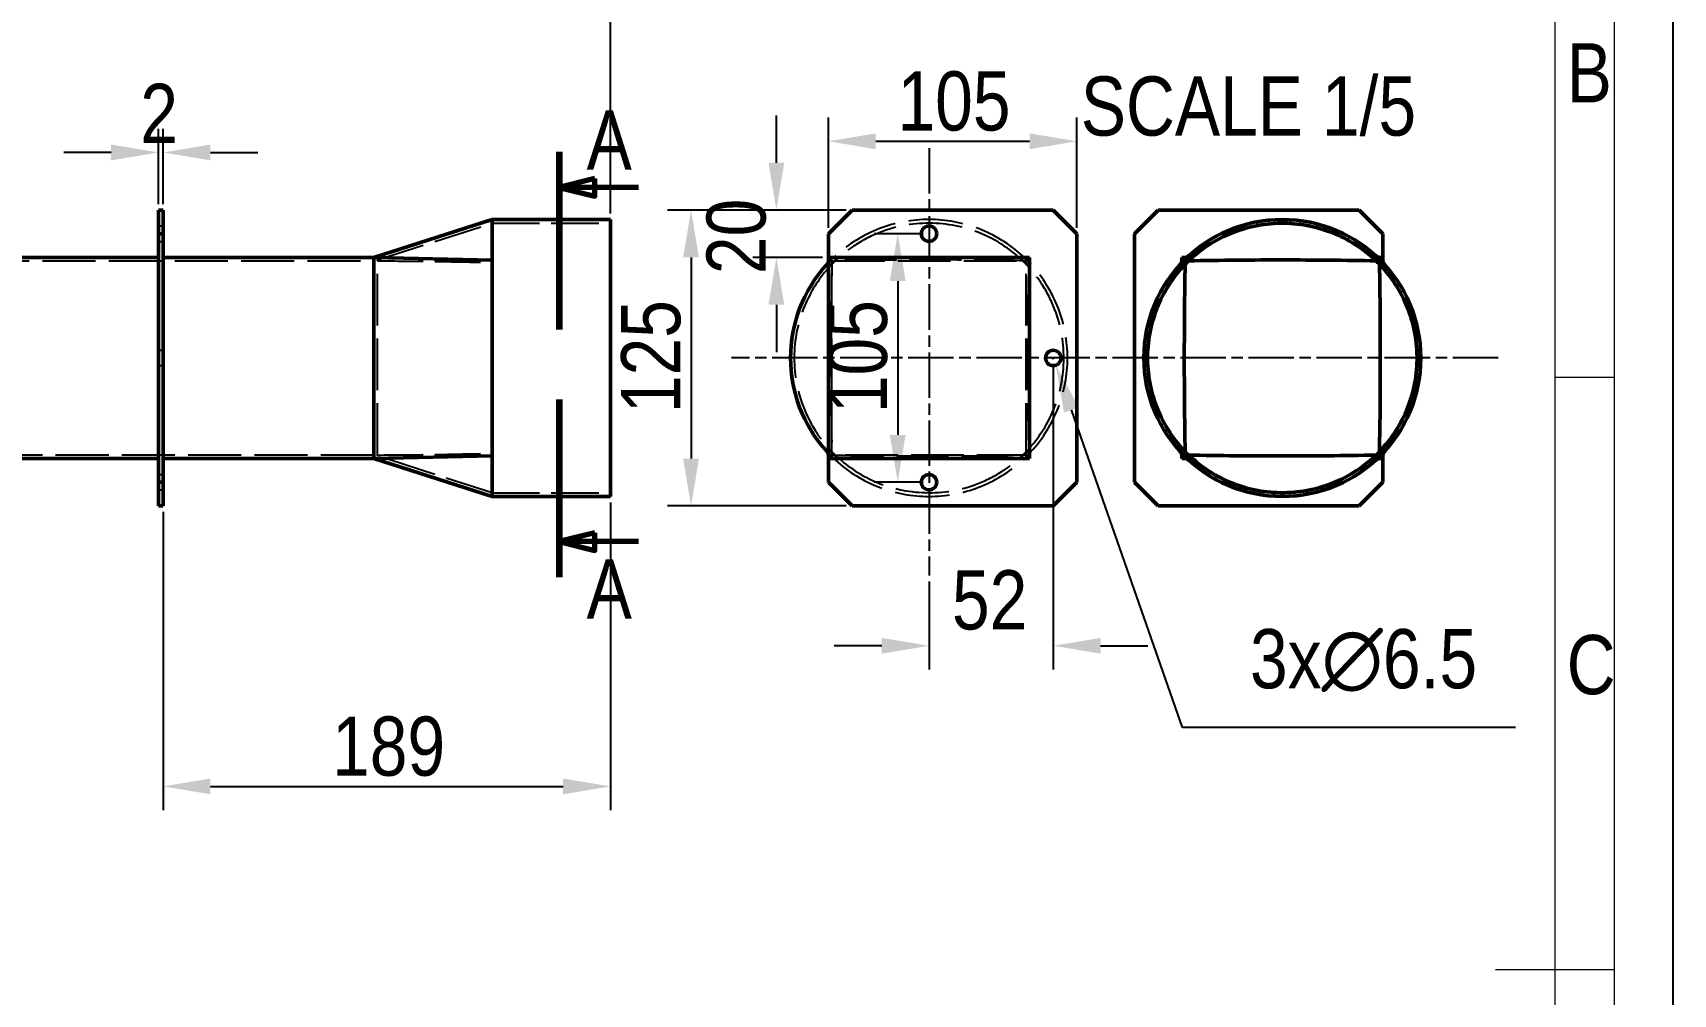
# Model space of a CAD drawing. Header units: millimetres. Extents: x 0 to 2100, y 0 to 1485.
# Drawn here: x 1407 to 2100, y 732 to 1138 of the extents above; entities that cross this region are included whole.
import ezdxf

# ---------------------------------------------------------------- set-up
doc = ezdxf.new("R2010")
doc.units = ezdxf.units.MM
doc.header["$LTSCALE"] = 5
for name, pattern in [('CHAIN', [0.7087, 0.4724, -0.0591, 0.1181, -0.0591]), ('DASHED', [0.2067, 0.1654, -0.0413]), ('DOUBLE_DASH_CHAIN', [1.2403, 0.6614, -0.0827, 0.1654, -0.0827, 0.1654, -0.0827])]:
    doc.linetypes.add(name, pattern=pattern)
for name, color, linetype, lineweight in [('Center Mark (ANSI)', 7, 'Continuous', 25), ('Co ban', 7, 'Continuous', 50), ('Dimension (ANSI)', 7, 'Continuous', 25), ('Hatch (ANSI)', 7, 'Continuous', 18), ('Section Line (ANSI)', 7, 'DOUBLE_DASH_CHAIN', 70), ('Symbol (ANSI)', 7, 'Continuous', 25)]:
    doc.layers.add(name, color=color, linetype=linetype, lineweight=lineweight)
for name, color, linetype, lineweight, true_color in [('Khung ban ve', 5, 'Continuous', 15, 0x0000ff), ('Manh', 7, 'DASHED', 25, 0x008000), ('Manh khung ten', 7, 'Continuous', 15, 0x994c4c), ('Net chu', 30, 'Continuous', 15, 0xff7f00)]:
    doc.layers.add(name, color=color, linetype=linetype, lineweight=lineweight, true_color=true_color)
doc.styles.add('Do nham', font='')
doc.styles.add('Linh_50', font='')
doc.styles.add('StandardAM_ANSI', font='')
doc.styles.get('Do nham').set_extended_font_data('VNI-Helve-Condense')
doc.styles.get('Linh_50').set_extended_font_data('VNI-Helve-Condense')
doc.styles.get('StandardAM_ANSI').set_extended_font_data('VNI-Helve-Condense')
doc.dimstyles.new('Default - mm (ANSI)', dxfattribs={"dimscale": 5, "dimtxt": 5, "dimasz": 4, "dimexe": 2, "dimexo": 0.5, "dimgap": 0.7999999999999999, "dimtad": 1, "dimtoh": 1, "dimdec": 0, "dimrnd": 1e-08, "dimzin": 4, "dimdsep": 46, "dimtxsty": 'StandardAM_ANSI', "dimcen": 0.09, "dimdle": 10, "dimclrd": 256, "dimclre": 256, "dimclrt": 256, "dimadec": 1, "dimazin": 1, "dimtfac": 0.6100000143051147, "dimtofl": 0, "dimtmove": 0, "dimatfit": 3, "dimldrblk": 'DOT', "dimfxl": 1, "dimtolj": 1, "dimtzin": 4, "dimlwd": -1, "dimlwe": -1, "dimarcsym": 0})

# ---------------------------------------------------------------- blocks, each defined once
blk = doc.blocks.new('Borders A3_Thuong')
at = {"layer": 'Khung ban ve'}
for p, q in [((410, 287.0000000000005), (410, 9.999999999999964)), ((405, 148.5000000000002), (415, 148.5000000000002))]:
    blk.add_line(p, q, dxfattribs=at)
at = {"layer": 'Manh khung ten', "lineweight": 25}
blk.add_line((420.0000000009322, 0), (420.0000000009322, 297.0000000000005), dxfattribs=at)
at = {"layer": 'Manh khung ten'}
for p, q in [((420.0000000009322, 297.0000000000005), (420.0000000009322, 0)), ((415, 292.0000000000005), (415, 5)), ((414.9831138770094, 198.5000000000002), (410, 198.5000000000002))]:
    blk.add_line(p, q, dxfattribs=at)
at = {"layer": 'Net chu', "style": 'Linh_50'}
for s, p in [('B', (411.0000000009313, 221.7542543992749)), ('C', (411.0000000009313, 171.7542543992749))]:
    blk.add_text(s, height=5, dxfattribs=at).set_placement(p)
blk = doc.blocks.new('*D5')
at = {"layer": 'Defpoints', "color": 0, "transparency": 16777216}
for p in [(1651.047606443895, 1319.311419063782), (1651.047606443895, 1059.311419063782), (330.0476064438953, 1043.311419063782)]:
    blk.add_point(p, dxfattribs=at)
at = {"layer": 'Dimension (ANSI)', "transparency": 16777216}
for p, q in [((330.0476064438953, 1045.811419063782), (330.0476064438953, 1329.311419063782)), ((1651.047606443895, 1061.811419063782), (1651.047606443895, 1329.311419063782)), ((350.0476064438953, 1319.311419063782), (1631.047606443895, 1319.311419063782))]:
    blk.add_line(p, q, dxfattribs=at)
for points in [[(350.0476064438953, 1322.644752397115), (350.0476064438953, 1315.978085730449), (330.0476064438953, 1319.311419063782)], [(1631.047606443895, 1322.644752397115), (1631.047606443895, 1315.978085730449), (1651.047606443895, 1319.311419063782)]]:
    blk.add_solid(points, dxfattribs=at)
at = {"layer": 'Dimension (ANSI)', "color": 150, "true_color": 0x0080ff, "transparency": 16777216, "insert": (1010.440796446337, 1348.845465236878), "char_height": 25, "attachment_point": 1, "style": 'StandardAM_ANSI'}
blk.add_mtext('\\A1;1321', dxfattribs=at)
blk = doc.blocks.new('_Dot')
at = {"color": 0, "linetype": 'ByBlock', "lineweight": -2}
blk.add_line((-0.5, 0), (-1, 0), dxfattribs=at)
at = {"color": 0, "linetype": 'ByBlock', "const_width": 0.5}
blk.add_lwpolyline([(-0.25, 0, 1), (0.25, 0, 1)], format="xyb", close=True, dxfattribs=at)
blk = doc.blocks.new('2dTransSection1')
at = {"layer": 'Section Line (ANSI)', "linetype": 'Continuous', "lineweight": 140}
for p, q in [((325.8815005917618, 217.5749186690796), (325.8815005917618, 202.5749186690796)), ((325.8815005917618, 196.6483907133718), (325.8815005917618, 181.6483907133718))]:
    blk.add_line(p, q, dxfattribs=at)
at = {"layer": 'Section Line (ANSI)', "linetype": 'Continuous'}
for p, q in [((328.8815005917618, 215.3249186690795), (325.8815005917618, 214.5749186690796)), ((328.8815005917618, 213.8249186690796), (328.8815005917618, 215.3249186690795)), ((328.8815005917618, 214.5749186690796), (325.8815005917618, 214.5749186690796)), ((325.8815005917618, 214.5749186690796), (328.8815005917618, 213.8249186690796)), ((332.5897045242612, 214.5749186690796), (328.8815005917618, 214.5749186690796)), ((328.8815005917618, 185.3983907133718), (325.8815005917618, 184.6483907133718)), ((328.8815005917618, 184.6483907133718), (325.8815005917618, 184.6483907133718)), ((325.8815005917618, 184.6483907133718), (328.8815005917618, 183.8983907133718)), ((328.8815005917618, 183.8983907133718), (328.8815005917618, 185.3983907133718)), ((332.5897045242612, 184.6483907133718), (328.8815005917618, 184.6483907133718))]:
    blk.add_line(p, q, dxfattribs=at)
at = {"layer": 'Section Line (ANSI)', "linetype": 'Continuous', "flags": 128}
for points in [[(328.8815003654063, 215.3249186623048), (325.8815003654063, 214.5749186623048), (328.8815003654063, 213.8249186623048), (328.8815003654063, 215.3249186623048)], [(328.8815003654063, 185.398390685315), (325.8815003654063, 184.648390685315), (328.8815003654063, 183.898390685315), (328.8815003654063, 185.398390685315)]]:
    blk.add_lwpolyline(points, dxfattribs=at)
at = {"layer": 'Section Line (ANSI)'}
for points in [[(328.8815003654063, 215.3249186623048), (325.8815003654063, 214.5749186623048), (328.8815003654063, 213.8249186623048), (328.8815003654063, 215.3249186623048)], [(328.8815003654063, 185.398390685315), (325.8815003654063, 184.648390685315), (328.8815003654063, 183.898390685315), (328.8815003654063, 185.398390685315)]]:
    blk.add_solid(points, dxfattribs=at)
at = {"layer": 'Section Line (ANSI)', "char_height": 5, "attachment_point": 7, "style": 'Do nham'}
for insert in [(328.1934651420414, 216.0749186690796), (328.1934651420414, 178.1483907133718)]:
    blk.add_mtext('A', dxfattribs=dict(at, insert=insert))
blk = doc.blocks.new('*D20')
at = {"layer": 'Defpoints', "color": 0, "transparency": 16777216}
for p in [(1462.047606443895, 938.3114190637821), (1651.047606443895, 942.3114190637822), (1651.047606443895, 819.8052423010292)]:
    blk.add_point(p, dxfattribs=at)
at = {"layer": 'Dimension (ANSI)', "transparency": 16777216}
for p, q in [((1462.047606443895, 935.8114190637821), (1462.047606443895, 809.8052423010292)), ((1651.047606443895, 939.8114190637822), (1651.047606443895, 809.8052423010292)), ((1482.047606443895, 819.8052423010292), (1631.047606443895, 819.8052423010292))]:
    blk.add_line(p, q, dxfattribs=at)
for points in [[(1482.047606443895, 823.1385756343626), (1482.047606443895, 816.4719089676959), (1462.047606443895, 819.8052423010292)], [(1631.047606443895, 823.1385756343626), (1631.047606443895, 816.4719089676959), (1651.047606443895, 819.8052423010292)]]:
    blk.add_solid(points, dxfattribs=at)
at = {"layer": 'Dimension (ANSI)', "color": 150, "true_color": 0x0080ff, "transparency": 16777216, "insert": (1533.416764616503, 849.3392884741249), "char_height": 25, "attachment_point": 1, "style": 'StandardAM_ANSI'}
blk.add_mtext('\\A1;189', dxfattribs=at)
blk = doc.blocks.new('*D21')
at = {"layer": 'Defpoints', "color": 0, "transparency": 16777216}
for p in [(1462.047606443895, 1087.625341487326), (1460.047606443895, 1063.311419063782), (1462.047606443895, 1063.311419063782)]:
    blk.add_point(p, dxfattribs=at)
at = {"layer": 'Dimension (ANSI)', "transparency": 16777216}
for p, q in [((1460.047606443895, 1065.811419063782), (1460.047606443895, 1097.625341487326)), ((1462.047606443895, 1065.811419063782), (1462.047606443895, 1097.625341487326)), ((1440.047606443895, 1087.625341487326), (1420.047606443895, 1087.625341487326)), ((1482.047606443895, 1087.625341487326), (1502.047606443895, 1087.625341487326))]:
    blk.add_line(p, q, dxfattribs=at)
for points in [[(1440.047606443895, 1090.958674820659), (1440.047606443895, 1084.292008153993), (1460.047606443895, 1087.625341487326)], [(1482.047606443895, 1090.958674820659), (1482.047606443895, 1084.292008153993), (1462.047606443895, 1087.625341487326)]]:
    blk.add_solid(points, dxfattribs=at)
at = {"layer": 'Dimension (ANSI)', "color": 150, "true_color": 0x0080ff, "transparency": 16777216, "insert": (1452.402746366991, 1116.625342250266), "char_height": 25, "attachment_point": 1, "style": 'StandardAM_ANSI'}
blk.add_mtext('\\A1;2', dxfattribs=at)
blk = doc.blocks.new('*D22')
at = {"layer": 'Defpoints', "color": 0, "transparency": 16777216}
for p in [(1848.108899635173, 1092.354218960602), (1743.108899635173, 1053.311419063782), (1848.108899635173, 1053.311419063782)]:
    blk.add_point(p, dxfattribs=at)
at = {"layer": 'Dimension (ANSI)', "transparency": 16777216}
for p, q in [((1743.108899635173, 1055.811419063782), (1743.108899635173, 1102.354218960602)), ((1848.108899635173, 1055.811419063782), (1848.108899635173, 1102.354218960602)), ((1763.108899635173, 1092.354218960602), (1828.108899635173, 1092.354218960602))]:
    blk.add_line(p, q, dxfattribs=at)
for points in [[(1763.108899635173, 1095.687552293935), (1763.108899635173, 1089.020885627269), (1743.108899635173, 1092.354218960602)], [(1828.108899635173, 1095.687552293935), (1828.108899635173, 1089.020885627269), (1848.108899635173, 1092.354218960602)]]:
    blk.add_solid(points, dxfattribs=at)
at = {"layer": 'Dimension (ANSI)', "color": 150, "true_color": 0x0080ff, "transparency": 16777216, "insert": (1772.277790778972, 1121.888265133698), "char_height": 25, "attachment_point": 1, "style": 'StandardAM_ANSI'}
blk.add_mtext('\\A1;105', dxfattribs=at)
blk = doc.blocks.new('*D23')
at = {"layer": 'Defpoints', "color": 0, "transparency": 16777216}
for p in [(1753.108899635174, 1063.311419063783), (1685.081260371512, 938.3114190637825), (1753.108899635174, 938.3114190637825)]:
    blk.add_point(p, dxfattribs=at)
at = {"layer": 'Dimension (ANSI)', "transparency": 16777216}
for p, q in [((1750.608899635174, 1063.311419063783), (1675.081260371512, 1063.311419063783)), ((1685.081260371512, 1043.311419063783), (1685.081260371512, 958.3114190637825)), ((1750.608899635174, 938.3114190637825), (1675.081260371512, 938.3114190637825))]:
    blk.add_line(p, q, dxfattribs=at)
for points in [[(1681.747927038179, 1043.311419063783), (1688.414593704845, 1043.311419063783), (1685.081260371512, 1063.311419063783)], [(1681.747927038179, 958.3114190637825), (1688.414593704845, 958.3114190637825), (1685.081260371512, 938.3114190637825)]]:
    blk.add_solid(points, dxfattribs=at)
at = {"layer": 'Dimension (ANSI)', "color": 150, "true_color": 0x0080ff, "transparency": 16777216, "insert": (1655.547214198416, 977.4803102075809), "char_height": 25, "attachment_point": 1, "rotation": 90, "style": 'StandardAM_ANSI'}
blk.add_mtext('\\A1;125', dxfattribs=at)
blk = doc.blocks.new('*D24')
at = {"layer": 'Defpoints', "color": 0, "transparency": 16777216}
for p in [(1785.608899635174, 1053.311419063783), (1772.400491376806, 948.3114190637825), (1785.608899635174, 948.3114190637825)]:
    blk.add_point(p, dxfattribs=at)
at = {"layer": 'Dimension (ANSI)', "transparency": 16777216}
for p, q in [((1783.108899635174, 1053.311419063783), (1762.400491376806, 1053.311419063783)), ((1772.400491376806, 1033.311419063783), (1772.400491376806, 968.3114190637825)), ((1783.108899635174, 948.3114190637825), (1762.400491376806, 948.3114190637825))]:
    blk.add_line(p, q, dxfattribs=at)
for points in [[(1769.067158043473, 1033.311419063783), (1775.73382471014, 1033.311419063783), (1772.400491376806, 1053.311419063783)], [(1769.067158043473, 968.3114190637825), (1775.73382471014, 968.3114190637825), (1772.400491376806, 948.3114190637825)]]:
    blk.add_solid(points, dxfattribs=at)
at = {"layer": 'Dimension (ANSI)', "color": 150, "true_color": 0x0080ff, "transparency": 16777216, "insert": (1742.866445203711, 977.4803102075809), "char_height": 25, "attachment_point": 1, "rotation": 90, "style": 'StandardAM_ANSI'}
blk.add_mtext('\\A1;105', dxfattribs=at)
blk = doc.blocks.new('*D25')
at = {"layer": 'Defpoints', "color": 0, "transparency": 16777216}
for p in [(1838.108899635173, 1000.811419063782), (1785.608899635215, 908.8762740223965), (1838.108899635173, 879.2199743055132)]:
    blk.add_point(p, dxfattribs=at)
at = {"layer": 'Dimension (ANSI)', "transparency": 16777216}
for p, q in [((1838.108899635173, 998.3114190637821), (1838.108899635173, 869.2199743055132)), ((1785.608899635215, 906.3762740223965), (1785.608899635215, 869.2199743055132)), ((1765.608899635215, 879.2199743055132), (1745.608899635215, 879.2199743055132)), ((1858.108899635173, 879.2199743055132), (1878.108899635173, 879.2199743055132))]:
    blk.add_line(p, q, dxfattribs=at)
for points in [[(1765.608899635215, 882.5533076388466), (1765.608899635215, 875.8866409721799), (1785.608899635215, 879.2199743055132)], [(1858.108899635173, 882.5533076388466), (1858.108899635173, 875.8866409721799), (1838.108899635173, 879.2199743055132)]]:
    blk.add_solid(points, dxfattribs=at)
at = {"layer": 'Dimension (ANSI)', "color": 150, "true_color": 0x0080ff, "transparency": 16777216, "insert": (1795.30349192035, 911.1224415312186), "char_height": 25, "attachment_point": 1, "style": 'StandardAM_ANSI'}
blk.add_mtext('\\A1;52', dxfattribs=at)
blk = doc.blocks.new('*D26')
at = {"layer": 'Defpoints', "color": 0, "transparency": 16777216}
for p in [(1753.108899635174, 1063.311419063783), (1721.138455370838, 1043.311419063783), (1743.108899634839, 1043.311419063783)]:
    blk.add_point(p, dxfattribs=at)
at = {"layer": 'Dimension (ANSI)', "transparency": 16777216}
for p, q in [((1721.138455370838, 1083.311419063783), (1721.138455370838, 1103.311419063783)), ((1750.608899635174, 1063.311419063783), (1711.138455370838, 1063.311419063783)), ((1740.608899634839, 1043.311419063783), (1711.138455370838, 1043.311419063783)), ((1721.138455370838, 1023.311419063782), (1721.138455370838, 1003.311419063782))]:
    blk.add_line(p, q, dxfattribs=at)
for points in [[(1717.805122037505, 1083.311419063783), (1724.471788704171, 1083.311419063783), (1721.138455370838, 1063.311419063783)], [(1717.805122037505, 1023.311419063782), (1724.471788704171, 1023.311419063782), (1721.138455370838, 1043.311419063783)]]:
    blk.add_solid(points, dxfattribs=at)
at = {"layer": 'Dimension (ANSI)', "color": 150, "true_color": 0x0080ff, "transparency": 16777216, "insert": (1691.604409197742, 1036.221965938782), "char_height": 25, "attachment_point": 1, "rotation": 90, "style": 'StandardAM_ANSI'}
blk.add_mtext('\\A1;20', dxfattribs=at)
blk = doc.blocks.new('*D27')
at = {"layer": 'Defpoints', "color": 0, "transparency": 16777216}
for p in [(1837.035755777139, 1003.879131934956), (1839.18204349321, 997.7437061926097)]:
    blk.add_point(p, dxfattribs=at)
at = {"layer": 'Dimension (ANSI)', "transparency": 16777216}
for p, q in [((1837.658899635175, 1000.811419063783), (1838.558899635175, 1000.811419063783)), ((1838.108899635175, 1000.361419063783), (1838.108899635175, 1001.261419063783)), ((1892.735304072913, 844.6551658784972), (1845.786005696503, 978.8654731392363)), ((2033.42771570717, 844.6551658784972), (1892.735304072913, 844.6551658784972))]:
    blk.add_line(p, q, dxfattribs=at)
blk.add_solid([(1848.932377872065, 979.9661335064518), (1842.63963352094, 977.7648127720207), (1839.18204349321, 997.7437061926097)], dxfattribs=at)
at = {"layer": 'Dimension (ANSI)', "color": 150, "true_color": 0x0080ff, "transparency": 16777216, "insert": (1913.244846088214, 886.2701452085984), "char_height": 25, "attachment_point": 1, "style": 'StandardAM_ANSI'}
blk.add_mtext('\\A1; \\fVNI-Helve-Condense|b0|i0;\\H25.0000;3x\\fAIGDT|b0|i0;\\H25.0000;n\\fVNI-Helve-Condense|b0|i0;\\H25.0000;6.5', dxfattribs=at)

msp = doc.modelspace()

# ---------------------------------------------------------------- hatches: boundary and pattern name
at = {"layer": 'Hatch (ANSI)'}
h = msp.add_hatch(dxfattribs=at)
h.set_pattern_fill('ANSI31', color=256, scale=25.4, style=0)
h.set_pattern_definition([(45, (0, 0), (-2.245064030267288, 2.245064030267288), [])])
edge = h.paths.add_edge_path()
edge.add_ellipse((1934.868064433718, 1000.811419063782), major_axis=(-58.5, 0), ratio=1, start_angle=0, end_angle=360)
edge = h.paths.add_edge_path(flags=0)
edge.add_spline(control_points=[(1975.172605057732, 960.5068784397563), (1972.447923506563, 957.7786755125721), (1969.450317997207, 955.3395393254107), (1962.999902071613, 951.1068419996668), (1959.564581616982, 949.3257060423483), (1949.021661836876, 945.1528624241391), (1941.585894769735, 943.7924093388592), (1926.707256624697, 943.9893070122666), (1919.387502420936, 945.5141616399453), (1905.842229153709, 951.2319724190711), (1899.72503876745, 955.3386927446663), (1894.563523809702, 960.5068784397582)], knot_values=[-8.970604914468781, -8.970604914468781, -8.970604914468781, -8.970604914468781, -7.813724641938039, -7.813724641938039, -6.655691217479235, -6.655691217479235, -4.41154199895348, -4.41154199895348, -2.191260870690695, -2.191260870690695, 0, 0, 0, 0], degree=3, periodic=0)
edge.add_spline(control_points=[(1894.563523809697, 960.5068784397635), (1891.83532088251, 963.2315599909351), (1889.396184695345, 966.2291655002937), (1885.163487369598, 972.6795814258957), (1883.382351412278, 976.1149018805313), (1879.209507794071, 986.6578216606425), (1877.849054708793, 994.0935887277836), (1878.045952382205, 1008.972226872822), (1879.570807009886, 1016.291981076582), (1885.288617789015, 1029.837254343805), (1889.39533811461, 1035.95444473006), (1894.563523809699, 1041.115959687803)], knot_values=[-8.970604914466975, -8.970604914466975, -8.970604914466975, -8.970604914466975, -7.81372464193544, -7.81372464193544, -6.655691217475823, -6.655691217475823, -4.411541998950929, -4.411541998950929, -2.191260870689046, -2.191260870689046, 0, 0, 0, 0], degree=3, periodic=0)
edge.add_spline(control_points=[(1894.563523809702, 1041.115959687805), (1897.288205360871, 1043.84416261499), (1900.285810870228, 1046.283298802153), (1906.736226795825, 1050.515996127899), (1910.171547250458, 1052.297132085218), (1920.714467030566, 1056.469975703426), (1928.150234097706, 1057.830428788706), (1943.028872242745, 1057.633531115297), (1950.348626446506, 1056.108676487617), (1963.893899713732, 1050.39086570849), (1970.011090099988, 1046.284145382896), (1975.172605057733, 1041.115959687806)], knot_values=[-8.97060491446686, -8.97060491446686, -8.97060491446686, -8.97060491446686, -7.813724641935934, -7.813724641935934, -6.655691217477015, -6.655691217477015, -4.411541998951842, -4.411541998951842, -2.191260870689544, -2.191260870689544, 0, 0, 0, 0], degree=3, periodic=0)
edge.add_spline(control_points=[(1975.172605057742, 1041.115959687798), (1977.900807984927, 1038.391278136629), (1980.339944172088, 1035.393672627273), (1984.572641497833, 1028.943256701679), (1986.353777455151, 1025.507936247047), (1990.526621073361, 1014.965016466941), (1991.887074158641, 1007.5292493998), (1991.690176485233, 992.6506112547619), (1990.165321857555, 985.3308570510011), (1984.447511078429, 971.7855837837737), (1980.340790752834, 965.6683933975147), (1975.172605057743, 960.5068784397679)], knot_values=[-8.97060491446835, -8.97060491446835, -8.97060491446835, -8.97060491446835, -7.813724641937624, -7.813724641937624, -6.655691217478827, -6.655691217478827, -4.411541998953187, -4.411541998953187, -2.191260870690467, -2.191260870690467, 0, 0, 0, 0], degree=3, periodic=0)

# ---------------------------------------------------------------- linework, layer by layer
at = {"layer": 'Center Mark (ANSI)', "linetype": 'CHAIN', "ltscale": 8.113447189331055}
for p, q in [((1785.608899635215, 1089.424780676418), (1785.608899635215, 908.8762740223965)), ((2026.021725950701, 1000.811419063782), (1702.108899635215, 1000.811419063782))]:
    msp.add_line(p, q, dxfattribs=at)
at = {"layer": 'Co ban'}
for p, q in [((1462.047606443896, 1063.311419063782), (1460.047606443895, 1063.311419063782)), ((1460.047606443895, 1063.311419063782), (1460.047606443895, 1053.311419063782)), ((1462.047606443896, 1053.311419063782), (1462.047606443896, 1063.311419063782)), ((1743.108899635173, 1053.311419063782), (1753.108899635173, 1063.311419063782)), ((1838.108899635173, 1063.311419063782), (1753.108899635173, 1063.311419063782)), ((1838.108899635173, 1063.311419063782), (1848.108899635173, 1053.311419063782)), ((1872.368064433718, 1053.311419063782), (1882.368064433718, 1063.311419063782)), ((1967.368064433718, 1063.311419063782), (1882.368064433718, 1063.311419063782)), ((1967.368064433718, 1063.311419063782), (1977.368064433718, 1053.311419063782)), ((1551.047606443895, 1043.311419063782), (1601.047606443895, 1059.311419063782)), ((1601.047606443895, 1059.311419063782), (1601.047606443895, 1043.891167288027)), ((1601.047606443895, 1059.311419063782), (1651.047606443895, 1059.311419063782)), ((1651.047606443895, 942.3114190637822), (1651.047606443895, 1059.311419063782)), ((1460.047606443895, 1053.311419063782), (1462.047606443896, 1053.311419063782)), ((1460.047606443895, 948.3114190637821), (1460.047606443895, 1053.311419063782)), ((1462.047606443896, 1053.311419063782), (1462.047606443896, 948.3114190637821)), ((1743.108899635173, 1053.311419063782), (1743.108899635173, 1043.311419063782)), ((1848.108899635173, 948.3114190637821), (1848.108899635173, 1053.311419063782)), ((1872.368064433718, 1053.311419063782), (1872.368064433718, 948.3114190637821)), ((1977.368064433718, 1043.311419063782), (1977.368064433718, 1053.311419063782)), ((330.0476064438953, 1043.311419063782), (1460.047606443895, 1043.311419063782)), ((1462.047606443896, 1043.311419063782), (1551.047606443895, 1043.311419063782)), ((1551.047606443895, 1043.311419063782), (1601.047606443895, 1042.177165763195)), ((1551.047606443895, 1043.311419063782), (1551.047606443895, 1041.806524973987)), ((1551.047606443895, 1041.806524973987), (1551.047606443895, 959.8163131535772)), ((1601.047606443895, 1043.891167288027), (1601.047606443895, 1042.177165763195)), ((1601.047606443895, 1042.177165763195), (1601.047606443895, 1040.389004802881)), ((1601.047606443895, 1040.389004802881), (1601.047606443895, 961.2338333246836)), ((1828.108899634838, 1043.311419063782), (1743.108899634838, 1043.311419063782)), ((1743.108899634838, 1043.311419063782), (1743.108899634838, 958.3114190637821)), ((1828.108899634838, 958.3114190637821), (1828.108899634838, 1043.311419063782)), ((1893.872958523513, 1043.311419063782), (1892.368064433718, 1043.311419063782)), ((1892.368064433718, 1043.311419063782), (1893.502317734305, 1042.177165763195)), ((1892.368064433718, 1043.311419063782), (1892.368064433718, 1041.806524973987)), ((1977.368064433718, 1043.311419063782), (1975.863170343923, 1043.311419063782)), ((1977.368064433718, 1043.311419063782), (1976.233811133131, 1042.177165763195)), ((1977.368064433718, 1041.806524973987), (1977.368064433718, 1043.311419063782)), ((1460.047606443895, 958.3114190637821), (330.0476064438953, 958.3114190637821)), ((1551.047606443895, 958.3114190637821), (1462.047606443896, 958.3114190637821)), ((1551.047606443895, 959.8163131535772), (1551.047606443895, 958.3114190637821)), ((1551.047606443895, 958.3114190637821), (1601.047606443895, 959.445672364369)), ((1601.047606443895, 942.3114190637821), (1551.047606443895, 958.3114190637821)), ((1601.047606443895, 961.2338333246834), (1601.047606443895, 959.445672364369)), ((1601.047606443895, 959.4456723643689), (1601.047606443895, 957.7316708395374)), ((1601.047606443895, 957.7316708395374), (1601.047606443895, 942.3114190637821)), ((1743.108899635173, 958.3114190637821), (1743.108899635173, 948.3114190637821)), ((1743.108899634838, 958.3114190637821), (1828.108899634838, 958.3114190637821)), ((1892.368064433718, 959.8163131535772), (1892.368064433718, 958.3114190637821)), ((1892.368064433718, 958.3114190637821), (1893.502317734305, 959.445672364369)), ((1892.368064433718, 958.3114190637821), (1893.872958523513, 958.3114190637821)), ((1975.863170343923, 958.3114190637821), (1977.368064433718, 958.3114190637821)), ((1977.368064433718, 958.3114190637821), (1976.233811133131, 959.445672364369)), ((1977.368064433718, 958.3114190637821), (1977.368064433718, 959.8163131535774)), ((1977.368064433718, 948.3114190637821), (1977.368064433718, 958.3114190637821)), ((1462.047606443896, 948.3114190637821), (1460.047606443895, 948.3114190637821)), ((1460.047606443895, 948.3114190637821), (1460.047606443895, 938.3114190637821)), ((1462.047606443896, 938.3114190637821), (1462.047606443896, 948.3114190637821)), ((1753.108899635173, 938.3114190637821), (1743.108899635173, 948.3114190637821)), ((1848.108899635173, 948.3114190637821), (1838.108899635173, 938.3114190637821)), ((1882.368064433718, 938.3114190637821), (1872.368064433718, 948.3114190637821)), ((1977.368064433718, 948.3114190637821), (1967.368064433718, 938.3114190637821)), ((1460.047606443895, 938.3114190637821), (1462.047606443896, 938.3114190637821)), ((1601.047606443895, 942.3114190637822), (1651.047606443895, 942.3114190637822)), ((1753.108899635173, 938.3114190637821), (1838.108899635173, 938.3114190637821)), ((1882.368064433718, 938.3114190637821), (1967.368064433718, 938.3114190637821))]:
    msp.add_line(p, q, dxfattribs=at)
for centre, radius in [((1785.608899635173, 1053.311419063782), 3.250000000000001), ((1934.868064433718, 1000.811419063782), 58.50000000000001), ((1838.108899635173, 1000.811419063782), 3.250000000000001), ((1785.608899635173, 948.3114190637821), 3.249999999999999)]:
    msp.add_circle(centre, radius, dxfattribs=at)
msp.add_arc((1785.608899635215, 1000.811419063782), 58.50000000000004, 137.4261511415581, 222.5738488584417, dxfattribs=at)
for points, knots in [([(1894.563523809701, 1041.115959687805), (1897.288205360871, 1043.84416261499), (1900.285810870227, 1046.283298802153), (1906.736226795825, 1050.515996127899), (1910.171547250458, 1052.297132085218), (1920.714467030566, 1056.469975703426), (1928.150234097706, 1057.830428788706), (1943.028872242745, 1057.633531115297), (1950.348626446506, 1056.108676487617), (1963.893899713732, 1050.39086570849), (1970.011090099988, 1046.284145382896), (1975.172605057733, 1041.115959687806)], [-8.97060491446686, -8.97060491446686, -8.97060491446686, -8.97060491446686, -7.813724641935934, -7.813724641935934, -6.655691217477015, -6.655691217477015, -4.411541998951842, -4.411541998951842, -2.191260870689544, -2.191260870689544, 0, 0, 0, 0]), ([(1894.563523809697, 960.5068784397635), (1891.83532088251, 963.2315599909351), (1889.396184695345, 966.2291655002937), (1885.163487369598, 972.6795814258957), (1883.382351412278, 976.1149018805313), (1879.209507794071, 986.6578216606425), (1877.849054708793, 994.0935887277836), (1878.045952382205, 1008.972226872822), (1879.570807009886, 1016.291981076582), (1885.288617789015, 1029.837254343805), (1889.39533811461, 1035.95444473006), (1894.563523809699, 1041.115959687803)], [-8.970604914466975, -8.970604914466975, -8.970604914466975, -8.970604914466975, -7.81372464193544, -7.81372464193544, -6.655691217475823, -6.655691217475823, -4.411541998950929, -4.411541998950929, -2.191260870689046, -2.191260870689046, 0, 0, 0, 0]), ([(1893.837682907582, 961.2453141747119), (1893.553547183944, 974.5693140224807), (1893.460075492023, 988.8712925417599), (1893.465973436459, 1013.589465365715), (1893.561428778608, 1027.424432373375), (1893.837681360968, 1040.377523985771)], [-8.069957620805756, -8.069957620805756, -8.069957620805756, -8.069957620805756, -4.128523179662181, -4.128523179662181, -0.2848749461508682, -0.2848749461508682, -0.2848749461508682, -0.2848749461508682]), ([(1895.301959544648, 1041.841800589918), (1908.625959392416, 1042.125936313557), (1922.927937911696, 1042.219408005477), (1947.646110735652, 1042.213510061041), (1961.481077743312, 1042.118054718892), (1974.434169355707, 1041.841802136532)], [-8.069957620805175, -8.069957620805175, -8.069957620805175, -8.069957620805175, -4.128523179662124, -4.128523179662124, -0.2848749461509392, -0.2848749461509392, -0.2848749461509392, -0.2848749461509392]), ([(1975.172605057742, 1041.115959687798), (1977.900807984926, 1038.391278136629), (1980.339944172088, 1035.393672627273), (1984.572641497832, 1028.943256701679), (1986.353777455151, 1025.507936247047), (1990.526621073361, 1014.965016466941), (1991.887074158641, 1007.5292493998), (1991.690176485233, 992.6506112547619), (1990.165321857555, 985.3308570510011), (1984.447511078429, 971.7855837837737), (1980.340790752834, 965.6683933975147), (1975.172605057743, 960.5068784397679)], [-8.97060491446835, -8.97060491446835, -8.97060491446835, -8.97060491446835, -7.813724641937624, -7.813724641937624, -6.655691217478827, -6.655691217478827, -4.411541998953187, -4.411541998953187, -2.191260870690467, -2.191260870690467, 0, 0, 0, 0]), ([(1975.898445959854, 1040.377523952852), (1976.182581683496, 1027.053524104912), (1976.276053375416, 1012.751545585416), (1976.270155430974, 988.0333727614568), (1976.174700088824, 974.1984057540147), (1975.898447506468, 961.2453141417928)], [-8.069957620794758, -8.069957620794758, -8.069957620794758, -8.069957620794758, -4.128523179611476, -4.128523179611476, -0.2848749461508344, -0.2848749461508344, -0.2848749461508344, -0.2848749461508344]), ([(1975.172605057732, 960.5068784397563), (1972.447923506563, 957.7786755125721), (1969.450317997207, 955.3395393254107), (1962.999902071613, 951.1068419996668), (1959.564581616981, 949.3257060423483), (1949.021661836876, 945.1528624241391), (1941.585894769735, 943.7924093388592), (1926.707256624697, 943.9893070122666), (1919.387502420936, 945.5141616399453), (1905.842229153709, 951.2319724190711), (1899.725038767449, 955.3386927446663), (1894.563523809702, 960.5068784397582)], [-8.970604914468781, -8.970604914468781, -8.970604914468781, -8.970604914468781, -7.813724641938039, -7.813724641938039, -6.655691217479235, -6.655691217479235, -4.41154199895348, -4.41154199895348, -2.191260870690695, -2.191260870690695, 0, 0, 0, 0]), ([(1974.434169322788, 959.7810375376465), (1961.11016947502, 959.4969018140077), (1946.808190955741, 959.4034301220871), (1922.090018131784, 959.409328066523), (1908.255051124124, 959.5047834086721), (1895.301959511729, 959.7810359910325)], [-8.069957620805361, -8.069957620805361, -8.069957620805361, -8.069957620805361, -4.128523179661867, -4.128523179661867, -0.2848749461506133, -0.2848749461506133, -0.2848749461506133, -0.2848749461506133])]:
    msp.add_open_spline(points, degree=3, knots=knots, dxfattribs=at)
for points in [[(1742.529151410971, 1040.389004802881), (1742.911190139856, 1040.804849578279), (1743.108899635205, 1041.276142451118), (1743.1088996352, 1041.806524973987)], [(1891.788316209473, 1040.389004802881), (1892.170354938363, 1040.804849578279), (1892.368064433718, 1041.276142451118), (1892.368064433718, 1041.806524973987)], [(1893.872958523513, 1043.311419063782), (1894.403341046382, 1043.311419063782), (1894.874633919221, 1043.509128559137), (1895.29047869462, 1043.891167288027)], [(1974.445650172816, 1043.891167288027), (1974.861494948215, 1043.509128559137), (1975.332787821053, 1043.311419063782), (1975.863170343923, 1043.311419063782)], [(1977.368064433718, 1041.806524973987), (1977.368064433718, 1041.276142451118), (1977.565773929073, 1040.804849578279), (1977.947812657963, 1040.389004802881)], [(1743.1088996352, 959.8163131535774), (1743.108899635205, 960.3466956764464), (1742.911190139856, 960.8179885492849), (1742.529151410971, 961.2338333246836)], [(1892.368064433718, 959.8163131535772), (1892.368064433718, 960.3466956764464), (1892.170354938363, 960.8179885492849), (1891.788316209473, 961.2338333246836)], [(1895.29047869462, 957.7316708395374), (1894.874633919221, 958.1137095684277), (1894.403341046382, 958.3114190637821), (1893.872958523513, 958.3114190637821)], [(1975.863170343923, 958.3114190637821), (1975.332787821054, 958.3114190637821), (1974.861494948215, 958.1137095684277), (1974.445650172816, 957.7316708395374)], [(1977.947812657963, 961.2338333246836), (1977.565773929073, 960.8179885492849), (1977.368064433718, 960.3466956764464), (1977.368064433718, 959.8163131535774)]]:
    msp.add_open_spline(points, degree=3, dxfattribs=at)
at = {"layer": 'Manh', "ltscale": 0.7617786526679993}
for p, q in [((1460.047606443895, 1056.561419063782), (1462.047606443896, 1056.561419063782)), ((1460.047606443895, 1050.061419063782), (1462.047606443896, 1050.061419063782)), ((1460.047606443895, 1004.061419063782), (1462.047606443896, 1004.061419063782)), ((1460.047606443895, 997.5614190637821), (1462.047606443896, 997.5614190637821)), ((1460.047606443895, 951.5614190637822), (1462.047606443896, 951.5614190637822)), ((1460.047606443895, 945.0614190637822), (1462.047606443896, 945.0614190637822))]:
    msp.add_line(p, q, dxfattribs=at)
at = {"layer": 'Manh', "ltscale": 24.63603782653809}
for p, q in [((1552.547606443896, 1042.216490493973), (1601.047606443895, 1057.736490493973)), ((1601.047606443895, 943.8863476335911), (1552.547606443896, 959.4063476335908))]:
    msp.add_line(p, q, dxfattribs=at)
at = {"layer": 'Manh', "ltscale": 24.18964767456055}
for p, q in [((1601.047606443895, 1057.736490493973), (1651.047606443895, 1057.736490493973)), ((1601.047606443895, 943.8863476335908), (1651.047606443895, 943.8863476335908))]:
    msp.add_line(p, q, dxfattribs=at)
at = {"layer": 'Manh', "ltscale": 27.09240531921387}
for p, q in [((1271.047606443895, 1041.811419063738), (1551.047606443895, 1041.811419063738)), ((1551.047606443895, 959.8114190638258), (1271.047606443895, 959.8114190638258))]:
    msp.add_line(p, q, dxfattribs=at)
at = {"layer": 'Manh', "ltscale": 15.61900806427002}
msp.add_line((1552.547606442625, 1041.810416979671), (1552.547606443895, 1042.216490971448), dxfattribs=at)
at = {"layer": 'Manh', "ltscale": 26.44835662841797}
msp.add_line((1552.547606442625, 959.8124211478936), (1552.547606442625, 1041.810416979671), dxfattribs=at)
at = {"layer": 'Manh', "ltscale": 24.20209121704102}
for p, q in [((1743.1088996352, 1043.311419063782), (1744.243152935802, 1042.177165763195)), ((1828.1088996352, 1043.311419063782), (1826.974646334628, 1042.177165763195)), ((1743.1088996352, 958.3114190637821), (1744.243152935802, 959.445672364369)), ((1828.1088996352, 958.3114190637821), (1826.974646334628, 959.445672364369))]:
    msp.add_line(p, q, dxfattribs=at)
at = {"layer": 'Manh', "ltscale": 26.44734764099121}
for p, q in [((1744.608899634882, 959.8114190638258), (1744.608899634882, 1041.811419063738)), ((1826.608899634821, 959.8114190638258), (1826.608899634821, 1041.811419063738))]:
    msp.add_line(p, q, dxfattribs=at)
at = {"layer": 'Manh', "ltscale": 26.9311408996582}
for p, q in [((1744.608899634882, 1041.811419063738), (1828.108899634838, 1041.811419063738)), ((1828.108899634838, 959.8114190638258), (1744.608899634882, 959.8114190638258))]:
    msp.add_line(p, q, dxfattribs=at)
at = {"layer": 'Manh', "ltscale": 23.44634628295898}
msp.add_line((1744.609901719312, 1041.810416979671), (1745.30326769987, 1041.117050999127), dxfattribs=at)
at = {"layer": 'Manh', "ltscale": 15.6190128326416}
msp.add_line((1552.547606443895, 959.4063471561162), (1552.547606442625, 959.8124211478935), dxfattribs=at)
at = {"layer": 'Manh', "ltscale": 28.03976821899414}
for radius, start, end in [(58.50000000000001, 47.42615114155833, 132.5738488584418), (58.50000000000003, 317.4261511415581, 42.57384885844186), (58.5, 227.4261511415582, 312.5738488584417)]:
    msp.add_arc((1785.608899635215, 1000.811419063782), radius, start, end, dxfattribs=at)
at = {"layer": 'Manh', "ltscale": 0.9435411691665649}
for centre, radius, start, end in [((1785.608899635212, 1000.811419063785), 58.49999999999649, 135, 137.4261511415584), ((1785.608899635202, 1000.811419063796), 58.49999999998102, 132.5738488584413, 135), ((1785.608899635209, 1000.811419063776), 58.50000000000853, 45.00000000000025, 47.42615114155787), ((1785.608899635208, 1000.811419063775), 58.50000000001076, 42.57384885844212, 44.99999999999962), ((1785.608899635227, 1000.811419063793), 58.5000000000167, 222.5738488584421, 224.9999999999995), ((1785.608899635217, 1000.811419063785), 58.50000000000357, 225.0000000000003, 227.4261511415581), ((1785.608899635189, 1000.81141906381), 58.50000000003811, 312.5738488584424, 314.9999999999984), ((1785.608899635203, 1000.811419063793), 58.50000000001668, 315.0000000000005, 317.4261511415577)]:
    msp.add_arc(centre, radius, start, end, dxfattribs=at)
at = {"layer": 'Manh', "ltscale": 27.30229187011719}
for points, knots in [([(1824.171675483567, 1042.7865583592), (1819.622832620262, 1046.965537225101), (1814.411939546845, 1050.368963920168), (1801.958823139664, 1055.863085043846), (1794.644278333649, 1057.50492192682), (1779.746849989049, 1057.92430876783), (1772.287381247519, 1056.673311908947), (1761.410282085025, 1052.553564729439), (1757.702891145664, 1050.665703199189), (1751.690032035632, 1046.717484150314), (1749.285849905754, 1044.844202092198), (1747.046123786863, 1042.7865583592)], [0.3312767060686334, 0.3312767060686334, 0.3312767060686334, 0.3312767060686334, 2.189303922570722, 2.189303922570722, 4.415369611509103, 4.415369611509103, 6.660785770952796, 6.660785770952796, 7.905324701051674, 7.905324701051674, 8.81911356582957, 8.81911356582957, 8.81911356582957, 8.81911356582957]), ([(1743.633760339797, 1039.374194912134), (1739.454781473896, 1034.825352048829), (1736.051354778829, 1029.614458975412), (1730.557233655152, 1017.161342568231), (1728.915396772177, 1009.846797762216), (1728.496009931167, 994.9493694176166), (1729.74700679005, 987.4899006760863), (1733.866753969558, 976.6128015135921), (1735.754615499808, 972.905410574231), (1739.702834548683, 966.8925514641991), (1741.5761166068, 964.4883693343214), (1743.633760339797, 962.2486432154296)], [0.3312767060686335, 0.3312767060686335, 0.3312767060686335, 0.3312767060686335, 2.18930392257072, 2.18930392257072, 4.415369611509108, 4.415369611509108, 6.660785770952803, 6.660785770952803, 7.905324701051655, 7.905324701051655, 8.819113565829541, 8.819113565829541, 8.819113565829541, 8.819113565829541]), ([(1827.584038930633, 962.2486432154296), (1831.763017796534, 966.7974860787353), (1835.166444491601, 972.008379152152), (1840.660565615279, 984.4614955593327), (1842.302402498253, 991.776040365348), (1842.721789339263, 1006.673468709948), (1841.47079248038, 1014.132937451478), (1837.351045300872, 1025.010036613972), (1835.463183770622, 1028.717427553333), (1831.514964721747, 1034.730286663365), (1829.641682663631, 1037.134468793243), (1827.584038930633, 1039.374194912134)], [0.3312767060686341, 0.3312767060686341, 0.3312767060686341, 0.3312767060686341, 2.189303922570719, 2.189303922570719, 4.415369611509098, 4.415369611509098, 6.660785770952794, 6.660785770952794, 7.905324701051628, 7.905324701051628, 8.819113565829499, 8.819113565829499, 8.819113565829499, 8.819113565829499]), ([(1747.046123786863, 958.8362797683642), (1751.594966650168, 954.6573009024629), (1756.805859723585, 951.253874207396), (1769.258976130766, 945.7597530837187), (1776.573520936781, 944.117916200744), (1791.470949281381, 943.6985293597344), (1798.930418022911, 944.9495262186168), (1809.807517185405, 949.0692733981253), (1813.514908124766, 950.9571349283748), (1819.527767234798, 954.9053539772498), (1821.931949364676, 956.7786360353663), (1824.171675483567, 958.8362797683642)], [0.3312767060686327, 0.3312767060686327, 0.3312767060686327, 0.3312767060686327, 2.189303922570719, 2.189303922570719, 4.415369611509098, 4.415369611509098, 6.660785770952785, 6.660785770952785, 7.905324701051595, 7.905324701051595, 8.81911356582945, 8.81911356582945, 8.81911356582945, 8.81911356582945])]:
    msp.add_open_spline(points, degree=3, knots=knots, dxfattribs=at)
at = {"layer": 'Manh', "ltscale": 23.44634628295898}
for points, knots in [([(1552.547606441355, 1041.810416979671), (1560.322934526391, 1041.800651022934), (1568.218391458564, 1041.720569995573), (1584.271269925349, 1041.477712538885), (1592.788995531243, 1041.303275118909), (1600.985585111161, 1041.117366847605), (1600.992547005939, 1041.117208930087), (1600.99950889709, 1041.117050999127)], [-4.75900334848261, -4.75900334848261, -4.75900334848261, -4.75900334848261, -2.458151892294518, -2.458151892294518, 0, 0, 0.002089641871136882, 0.002089641871136882, 0.002089641871136882, 0.002089641871136882]), ([(1826.607897551089, 1041.810416979671), (1826.598131594355, 1041.800651022934), (1826.518050566996, 1041.720569995573), (1826.275193110313, 1041.477712538885), (1826.100755700098, 1041.303275118909), (1825.914847419005, 1041.117366847605), (1825.91468950152, 1041.117208930087), (1825.91453157056, 1041.117050999127)], [-4.75900334848261, -4.75900334848261, -4.75900334848261, -4.75900334848261, -2.458151892294518, -2.458151892294518, 0, 0, 0.002089641871136882, 0.002089641871136882, 0.002089641871136882, 0.002089641871136882]), ([(1552.547606441355, 959.8124211478936), (1560.322934526391, 959.8221871046301), (1568.218391458565, 959.9022681319914), (1584.271269921111, 960.1451255886152), (1592.788995452566, 960.3195630063911), (1600.985585108902, 960.5054712799096), (1600.992547008198, 960.5056291975283), (1600.99950889709, 960.5057871284373)], [-4.759003395378377, -4.759003395378377, -4.759003395378377, -4.759003395378377, -2.458151915910153, -2.458151915910153, 0, 0, 0.002089641192889779, 0.002089641192889779, 0.002089641192889779, 0.002089641192889779]), ([(1745.30326769987, 960.5057871284373), (1745.303109768933, 960.5056291975004), (1745.3029518514, 960.5054712799376), (1745.117043569061, 960.3195630064498), (1744.942606160045, 960.145125588617), (1744.699748703415, 959.9022681319914), (1744.619667676051, 959.8221871046301), (1744.609901719312, 959.8124211478936)], [-5.01733008192886, -5.01733008192886, -5.01733008192886, -5.01733008192886, -5.015217913238351, -5.015217913238351, -2.530566189097711, -2.530566189097711, -0.2049106596851039, -0.2049106596851039, -0.2049106596851039, -0.2049106596851039]), ([(1826.607897551089, 959.8124211478936), (1826.598131594355, 959.8221871046301), (1826.518050566996, 959.9022681319914), (1826.275193110377, 960.1451255886152), (1826.100755701402, 960.3195630063911), (1825.914847419057, 960.5054712799096), (1825.914689501469, 960.5056291975283), (1825.91453157056, 960.5057871284373)], [-4.759003395378377, -4.759003395378377, -4.759003395378377, -4.759003395378377, -2.458151915910153, -2.458151915910153, 0, 0, 0.002089641192889779, 0.002089641192889779, 0.002089641192889779, 0.002089641192889779])]:
    msp.add_open_spline(points, degree=3, knots=knots, dxfattribs=at)
at = {"layer": 'Manh', "ltscale": 23.49763488769531}
for points in [[(1743.633760339797, 1039.374194912134), (1744.205026696262, 1039.996011790201), (1744.58836570745, 1040.849985496241), (1744.607991087624, 1041.72532595287)], [(1744.694992746112, 1041.812327611359), (1745.570333202746, 1041.831952991538), (1746.424306908791, 1042.21529200273), (1747.046123786862, 1042.786558359199)], [(1824.171675483567, 1042.7865583592), (1824.793492361629, 1042.21529200273), (1825.647466067664, 1041.831952991538), (1826.522806524289, 1041.812327611359)], [(1826.609808182778, 1041.72532595287), (1826.629433562961, 1040.849985496241), (1827.012772574158, 1039.996011790201), (1827.584038930632, 1039.374194912135)], [(1744.607991087624, 959.8975121746939), (1744.58836570745, 960.772852631323), (1744.205026696262, 961.6268263373627), (1743.633760339798, 962.2486432154293)], [(1747.046123786863, 958.8362797683642), (1746.424306908791, 959.407546124834), (1745.570333202746, 959.7908851360261), (1744.694992746113, 959.810510516205)], [(1826.522806524289, 959.810510516205), (1825.647466067664, 959.7908851360261), (1824.793492361629, 959.4075461248343), (1824.171675483568, 958.8362797683648)], [(1827.584038930633, 962.2486432154296), (1827.012772574158, 961.6268263373632), (1826.629433562961, 960.772852631323), (1826.609808182778, 959.8975121746939)]]:
    msp.add_open_spline(points, degree=3, dxfattribs=at)
at = {"layer": 'Manh', "ltscale": 0.9193412065505981}
for points in [[(1745.304359011191, 1041.115959687798), (1744.734549779035, 1040.546885926066), (1744.177591479137, 1039.966143207844), (1743.633760339797, 1039.374194912134)], [(1747.046123786863, 1042.7865583592), (1746.453896285372, 1042.242475023434), (1745.873166484825, 1041.685502287705), (1745.3043590112, 1041.115959687806)], [(1825.913440259232, 1041.115959687805), (1825.3443664975, 1041.685768919961), (1824.763623779277, 1042.24272721986), (1824.171675483567, 1042.7865583592)], [(1827.584038930633, 1039.374194912134), (1827.039955594865, 1039.966422413627), (1826.482982859134, 1040.547152214176), (1825.913440259234, 1041.115959687803)], [(1743.633760339797, 962.2486432154296), (1744.177843675563, 961.6564157139386), (1744.734816411292, 961.0756859133921), (1745.30435901119, 960.5068784397679)], [(1745.304359011201, 960.5068784397563), (1745.873432772932, 959.9370692076014), (1746.454175491154, 959.380110907703), (1747.046123786863, 958.8362797683642)], [(1824.171675483567, 958.8362797683642), (1824.763902985059, 959.3803631041304), (1825.344632785606, 959.93733583986), (1825.913440259231, 960.5068784397582)], [(1825.913440259236, 960.5068784397635), (1826.483249491393, 961.075952201496), (1827.040207791292, 961.6566949197193), (1827.584038930633, 962.2486432154296)]]:
    msp.add_open_spline(points, degree=3, dxfattribs=at)
at = {"layer": 'Manh', "ltscale": 26.44835662841797}
for points, knots in [([(1744.609901719312, 1041.810416979671), (1744.301226784153, 1028.08401659496), (1744.200803359844, 1013.201378903887), (1744.20691629268, 987.5821938137847), (1744.309448478534, 973.1732127446307), (1744.609901719312, 959.8124211478936)], [-8.211634337720692, -8.211634337720692, -8.211634337720692, -8.211634337720692, -4.128523179611476, -4.128523179611476, -0.1427744181829042, -0.1427744181829042, -0.1427744181829042, -0.1427744181829042]), ([(1826.607897551089, 1041.810416979671), (1812.881497166547, 1042.119091914826), (1797.998859475694, 1042.219515339136), (1772.379674385595, 1042.213402406305), (1757.97069331622, 1042.110870220452), (1744.609901719312, 1041.810416979671)], [-8.211634337731475, -8.211634337731475, -8.211634337731475, -8.211634337731475, -4.128523179662124, -4.128523179662124, -0.1427744181830359, -0.1427744181830359, -0.1427744181830359, -0.1427744181830359]), ([(1826.607897551089, 959.8124211478936), (1826.916572486245, 973.5388215324352), (1827.016995910554, 988.4214592232884), (1827.010882977724, 1014.040644313387), (1826.908350791871, 1028.449625382762), (1826.607897551089, 1041.810416979671)], [-8.211634337732075, -8.211634337732075, -8.211634337732075, -8.211634337732075, -4.128523179662181, -4.128523179662181, -0.1427744181829662, -0.1427744181829662, -0.1427744181829662, -0.1427744181829662]), ([(1744.609901719312, 959.8124211478936), (1758.336302103853, 959.5037462127383), (1773.218939794706, 959.4033227884287), (1798.838124884806, 959.4094357212587), (1813.247105954181, 959.5119679071122), (1826.607897551089, 959.8124211478936)], [-8.211634337731683, -8.211634337731683, -8.211634337731683, -8.211634337731683, -4.128523179661867, -4.128523179661867, -0.1427744181827122, -0.1427744181827122, -0.1427744181827122, -0.1427744181827122])]:
    msp.add_open_spline(points, degree=3, knots=knots, dxfattribs=at)
at = {"layer": 'Manh', "ltscale": 24.20156860351562}
for points in [[(1744.613793724996, 1043.311419063782), (1745.144176247869, 1043.311419063782), (1745.615469120713, 1043.509128559137), (1746.031313896116, 1043.891167288027)], [(1825.186485374314, 1043.891167288027), (1825.602330149707, 1043.509128559137), (1826.073623022541, 1043.311419063782), (1826.604005545405, 1043.311419063782)], [(1828.1088996352, 1041.806524973987), (1828.108899635205, 1041.276142451118), (1828.306609130565, 1040.804849578279), (1828.68864785946, 1040.389004802881)], [(1746.031313896116, 957.7316708395374), (1745.615469120713, 958.1137095684277), (1745.144176247869, 958.3114190637821), (1744.613793724996, 958.3114190637821)], [(1826.604005545405, 958.3114190637821), (1826.073623022541, 958.3114190637821), (1825.602330149707, 958.1137095684277), (1825.186485374314, 957.7316708395374)], [(1828.68864785946, 961.2338333246836), (1828.306609130565, 960.8179885492849), (1828.108899635205, 960.3466956764464), (1828.1088996352, 959.8163131535772)]]:
    msp.add_open_spline(points, degree=3, dxfattribs=at)

# ---------------------------------------------------------------- block references
at = {"xscale": 5, "yscale": 5, "zscale": 5}
msp.add_blockref('Borders A3_Thuong', (0, 0), dxfattribs=at)
at = {"layer": 'Section Line (ANSI)', "xscale": 5, "yscale": 5, "zscale": 5}
msp.add_blockref('2dTransSection1', (0, 0), dxfattribs=at)

# ---------------------------------------------------------------- texts
at = {"layer": 'Symbol (ANSI)', "insert": (1849.734590726034, 1094.393370426798), "char_height": 25, "attachment_point": 7, "style": 'Do nham'}
msp.add_mtext('SCALE 1/5', dxfattribs=at)

# ---------------------------------------------------------------- dimensions: what is measured, and where the dimension line sits
at = {"layer": 'Dimension (ANSI)'}
for base, p1, p2, picture, middle in [((1651.047606443895, 1319.311419063782), (330.0476064438953, 1043.311419063782), (1651.047606443895, 1059.311419063782), '*D5', (1040.547606443896, 1319.311419063782)), ((1462.047606443895, 1087.625341487326), (1460.047606443895, 1063.311419063782), (1462.047606443895, 1063.311419063782), '*D21', (1461.047606443895, 1087.625341487326)), ((1848.108899635173, 1092.354218960602), (1743.108899635173, 1053.311419063782), (1848.108899635173, 1053.311419063782), '*D22', (1795.608899635173, 1092.354218960602))]:
    dim = msp.add_linear_dim(base=base, p1=p1, p2=p2, dimstyle='Default - mm (ANSI)', override={"dimgap": 0.7999999999999999, "dimtoh": 0, "dimdec": 0, "dimtol": 0, "dimlim": 0, "dimtp": 0, "dimtm": -0, "dimtdec": 2, "dimatfit": 1}, dxfattribs=at)
    dim.commit()
    dim.dimension.update_dxf_attribs({"geometry": picture, "text_midpoint": middle, "dimtype": 160})
for base, p1, p2, angle, override, picture, middle in [((1721.138455370838, 1043.311419063783), (1753.108899635173, 1063.311419063782), (1743.108899634838, 1043.311419063782), 90, {"dimgap": 0.7999999999999999, "dimtoh": 0, "dimdec": 0, "dimtol": 0, "dimlim": 0, "dimtp": 0, "dimtm": -0, "dimtdec": 2, "dimatfit": 1}, '*D26', (1721.138455370838, 1053.311419063782)), ((1685.081260371512, 938.3114190637825), (1753.108899635173, 1063.311419063782), (1753.108899635173, 938.3114190637821), 90, {"dimgap": 0.7999999999999999, "dimtoh": 0, "dimdec": 0, "dimtol": 0, "dimlim": 0, "dimtp": 0, "dimtm": -0, "dimtdec": 2, "dimatfit": 1}, '*D23', (1685.081260371512, 1000.811419063782)), ((1772.400491376806, 948.3114190637825), (1785.608899635173, 1053.311419063782), (1785.608899635173, 948.3114190637821), 90, {"dimgap": 0.7999999999999999, "dimtoh": 0, "dimdec": 0, "dimtol": 0, "dimlim": 0, "dimtp": 0, "dimtm": -0, "dimtdec": 2, "dimatfit": 1}, '*D24', (1772.400491376806, 1000.811419063782)), ((1838.108899635173, 879.2199743055132), (1785.608899635215, 908.8762740223965), (1838.108899635173, 1000.811419063782), 180, {"dimgap": 1.273684210521936, "dimtoh": 0, "dimdec": 0, "dimtol": 0, "dimlim": 0, "dimtp": 0, "dimtm": -0, "dimtdec": 2}, '*D25', (1811.858899635194, 879.2199743055132)), ((1651.047606443895, 819.8052423010292), (1462.047606443895, 938.3114190637821), (1651.047606443895, 942.3114190637822), 180, {"dimgap": 0.7999999999999999, "dimtoh": 0, "dimdec": 0, "dimtol": 0, "dimlim": 0, "dimtp": 0, "dimtm": -0, "dimtdec": 2, "dimatfit": 1}, '*D20', (1556.547606443895, 819.8052423010292))]:
    dim = msp.add_linear_dim(base=base, p1=p1, p2=p2, angle=angle, dimstyle='Default - mm (ANSI)', override=override, dxfattribs=at)
    dim.commit()
    dim.dimension.update_dxf_attribs({"geometry": picture, "text_midpoint": middle, "dimtype": 160})
dim = msp.add_diameter_dim_2p(p1=(1837.035755777139, 1003.879131934956), p2=(1839.18204349321, 997.7437061926097), text=' \\fVNI-Helve-Condense|b0|i0;\\H25.0000;3x\\fAIGDT|b0|i0;\\H25.0000;n\\fVNI-Helve-Condense|b0|i0;\\H25.0000;6.5', dimstyle='Default - mm (ANSI)', override={"dimgap": 0.7999999999999999, "dimtih": 1, "dimdec": 0, "dimlfac": 0.9999999999999827, "dimtol": 0, "dimlim": 0, "dimtp": 0, "dimtm": -0, "dimtdec": 2}, dxfattribs=at)
dim.commit()
dim.dimension.update_dxf_attribs({"geometry": '*D27', "text_midpoint": (1973.336280897692, 844.6551658784973), "dimtype": 163})

doc.saveas('drawing.dxf')
